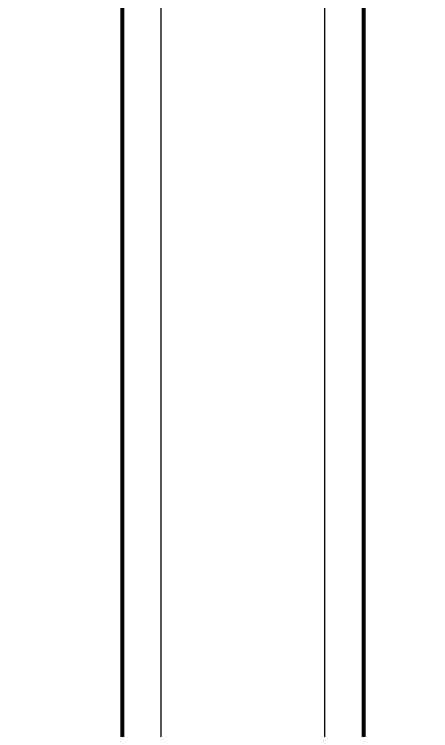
# Model space of a CAD drawing. Extents: x 2072855 to 2883818, y 17306032 to 17674225.
# Drawn here: x 2176202 to 2192352, y 17532546 to 17560327 of the extents above; entities that cross this region are included whole.
import ezdxf

# ---------------------------------------------------------------- set-up
doc = ezdxf.new("R2010")
doc.units = 0
doc.header["$LTSCALE"] = 1000
doc.header["$MEASUREMENT"] = 0
doc.layers.add('3T_WOOD', color=21, linetype='Continuous')
doc.layers.add('TK', color=4, linetype='Continuous')

# ---------------------------------------------------------------- blocks, each defined once
blk = doc.blocks.new('GeYuanFrame_54604810', base_point=(18.76, 4.34))
at = {"layer": 'TK'}
blk.add_lwpolyline([(18.76, 424.34), (686.76, 424.34), (686.76, 4.34), (18.76, 4.34), (18.76, 424.34)], dxfattribs=at)
at = {"layer": 'TK', "const_width": 1}
blk.add_lwpolyline([(676.76, 414.34), (43.76, 414.34), (43.76, 14.34), (676.76, 14.34)], close=True, dxfattribs=at)
blk = doc.blocks.new('GeYuanFrame_58822362', base_point=(18.76, 4.34))
at = {"layer": 'TK'}
blk.add_line((43.76, 414.34), (676.76, 414.34), dxfattribs=at)
blk.add_lwpolyline([(18.76, 424.34), (686.76, 424.34), (686.76, 4.34), (18.76, 4.34), (18.76, 424.34)], dxfattribs=at)
at = {"layer": 'TK', "const_width": 1}
blk.add_lwpolyline([(676.76, 414.34), (43.76, 414.34), (43.76, 14.34), (676.76, 14.34)], close=True, dxfattribs=at)

msp = doc.modelspace()

# ---------------------------------------------------------------- block references
at = {"layer": '3T_WOOD', "xscale": 150, "yscale": 150, "zscale": 150, "rotation": 270}
for name, p in [('GeYuanFrame_58822362', (2118888.1, 17585146.4)), ('GeYuanFrame_54604810', (2188250.7, 17585146.4))]:
    msp.add_blockref(name, p, dxfattribs=at)

doc.saveas('drawing.dxf')
